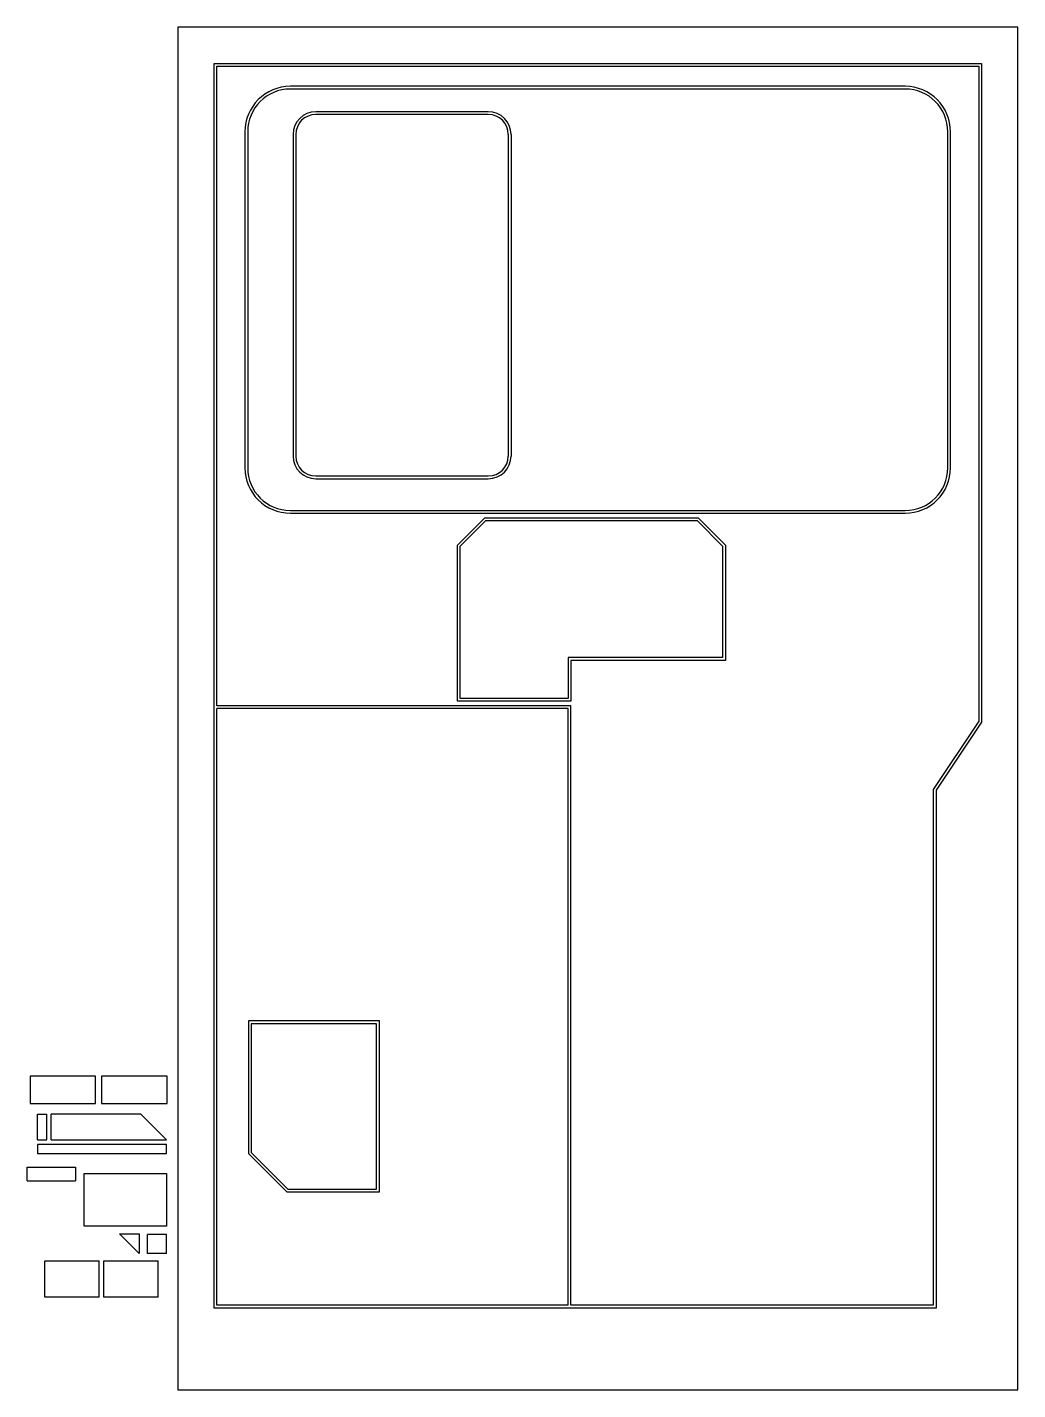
# Model space of a CAD drawing. Header units: inches. Extents: x 0.1 to 11, y 0.1 to 15.1.
import ezdxf

# ---------------------------------------------------------------- set-up
doc = ezdxf.new("R2010")
doc.units = ezdxf.units.IN
doc.header["$MEASUREMENT"] = 0
doc.layers.add('Greebles', color=3, linetype='Continuous', lineweight=25)
doc.layers.add('reference', color=2, linetype='Continuous', lineweight=25)

msp = doc.modelspace()

# ---------------------------------------------------------------- linework, layer by layer
at = {"layer": 'Greebles'}
for p, q in [((10.996, 15.076), (1.746, 15.076)), ((1.746, 15.076), (1.746, 0.076)), ((10.996, 0.076), (10.996, 15.076)), ((2.146, 0.976), (2.146, 14.676)), ((2.146, 14.676), (10.596, 14.676)), ((2.176, 14.646), (10.566, 14.646)), ((2.176, 7.606), (2.176, 14.646)), ((10.566, 14.646), (10.566, 7.435)), ((10.596, 14.676), (10.596, 7.426)), ((9.756, 14.426), (2.986, 14.426)), ((9.756, 14.396), (2.986, 14.396)), ((5.166, 14.146), (3.266, 14.146)), ((5.166, 14.116), (3.266, 14.116)), ((2.486, 13.926), (2.486, 10.226)), ((2.516, 13.926), (2.516, 10.226)), ((3.016, 13.896), (3.016, 10.356)), ((3.046, 13.896), (3.046, 10.356)), ((5.386, 13.896), (5.386, 10.356)), ((5.416, 13.896), (5.416, 10.356)), ((10.226, 10.226), (10.226, 13.926)), ((10.256, 10.226), (10.256, 13.926)), ((3.266, 10.136), (5.166, 10.136)), ((3.266, 10.106), (5.166, 10.106)), ((2.986, 9.756), (9.756, 9.756)), ((2.986, 9.726), (9.756, 9.726)), ((4.826, 9.376), (5.126, 9.676)), ((4.856, 9.364), (5.138, 9.646)), ((5.126, 9.676), (7.476, 9.676)), ((5.138, 9.646), (7.464, 9.646)), ((7.746, 9.364), (7.464, 9.646)), ((7.776, 9.376), (7.476, 9.676)), ((4.826, 7.656), (4.826, 9.376)), ((4.856, 7.686), (4.856, 9.364)), ((7.746, 9.364), (7.746, 8.136)), ((7.776, 9.376), (7.776, 8.106)), ((6.046, 8.136), (6.046, 7.686)), ((7.746, 8.136), (6.046, 8.136)), ((7.776, 8.106), (6.076, 8.106)), ((6.076, 8.106), (6.076, 7.656)), ((6.076, 7.656), (4.826, 7.656)), ((6.046, 7.686), (4.856, 7.686)), ((6.076, 7.606), (2.176, 7.606)), ((2.176, 1.006), (2.176, 7.576)), ((6.046, 7.576), (2.176, 7.576)), ((6.046, 1.006), (6.046, 7.576)), ((6.076, 1.006), (6.076, 7.606)), ((10.566, 7.435), (10.066, 6.685)), ((10.596, 7.426), (10.096, 6.676)), ((10.066, 6.685), (10.066, 1.006)), ((10.096, 6.676), (10.096, 0.976)), ((3.966, 4.136), (2.526, 4.136)), ((2.526, 4.136), (2.526, 2.676)), ((2.556, 4.106), (2.556, 2.689)), ((3.936, 4.106), (2.556, 4.106)), ((3.936, 2.286), (3.936, 4.106)), ((3.966, 2.256), (3.966, 4.136)), ((0.841, 3.527), (0.121, 3.527)), ((0.121, 3.527), (0.121, 3.227)), ((0.841, 3.227), (0.841, 3.527)), ((1.628, 3.527), (0.908, 3.527)), ((0.908, 3.527), (0.908, 3.227)), ((1.628, 3.227), (1.628, 3.527)), ((0.121, 3.227), (0.841, 3.227)), ((0.908, 3.227), (1.628, 3.227)), ((0.203, 2.826), (0.203, 3.109)), ((0.203, 3.109), (0.303, 3.109)), ((0.303, 2.826), (0.303, 3.109)), ((0.353, 2.826), (0.353, 3.109)), ((1.339, 3.109), (0.353, 3.109)), ((1.621, 2.826), (1.339, 3.109)), ((0.203, 2.826), (0.303, 2.826)), ((1.621, 2.776), (0.203, 2.776)), ((0.203, 2.776), (0.203, 2.676)), ((0.353, 2.826), (1.621, 2.826)), ((1.621, 2.676), (1.621, 2.776)), ((0.203, 2.676), (1.621, 2.676)), ((2.946, 2.256), (2.526, 2.676)), ((2.958, 2.286), (2.556, 2.689)), ((0.089, 2.526), (0.621, 2.526)), ((0.089, 2.376), (0.089, 2.526)), ((0.621, 2.526), (0.621, 2.376)), ((0.714, 1.876), (0.714, 2.456)), ((0.714, 2.456), (1.621, 2.456)), ((1.621, 2.456), (1.621, 1.876)), ((0.089, 2.376), (0.621, 2.376)), ((2.946, 2.256), (3.966, 2.256)), ((2.958, 2.286), (3.936, 2.286)), ((1.621, 1.876), (0.714, 1.876)), ((1.321, 1.576), (1.106, 1.791)), ((1.106, 1.791), (1.321, 1.791)), ((1.321, 1.791), (1.321, 1.576)), ((1.621, 1.786), (1.413, 1.786)), ((1.413, 1.576), (1.413, 1.786)), ((1.621, 1.576), (1.621, 1.786)), ((1.621, 1.576), (1.413, 1.576)), ((0.282, 1.096), (0.282, 1.496)), ((0.282, 1.496), (0.882, 1.496)), ((0.882, 1.096), (0.882, 1.496)), ((0.932, 1.096), (0.932, 1.496)), ((0.932, 1.496), (1.532, 1.496)), ((1.532, 1.096), (1.532, 1.496)), ((0.882, 1.096), (0.282, 1.096)), ((1.532, 1.096), (0.932, 1.096)), ((10.096, 0.976), (2.146, 0.976)), ((6.046, 1.006), (2.176, 1.006)), ((10.066, 1.006), (6.076, 1.006)), ((1.746, 0.076), (10.996, 0.076))]:
    msp.add_line(p, q, dxfattribs=at)
for centre, radius, start, end in [((2.986, 13.926), 0.5, 90, 180), ((9.756, 13.926), 0.5, 0, 90), ((2.986, 13.926), 0.47, 90, 180), ((9.756, 13.926), 0.47, 0, 90), ((3.266, 13.896), 0.25, 90, 180), ((3.266, 13.896), 0.22, 90, 180), ((5.166, 13.896), 0.25, 0, 90), ((5.166, 13.896), 0.22, 0, 90), ((3.266, 10.356), 0.25, 180, 270), ((3.266, 10.356), 0.22, 180, 270), ((5.166, 10.356), 0.25, 270, 0), ((5.166, 10.356), 0.22, 270, 0), ((2.986, 10.226), 0.5, 180, 270), ((2.986, 10.226), 0.47, 180, 270), ((9.756, 10.226), 0.5, 270, 0), ((9.756, 10.226), 0.47, 270, 0)]:
    msp.add_arc(centre, radius, start, end, dxfattribs=at)
at = {"layer": 'reference'}
msp.add_line((2.986, 9.726), (9.756, 9.726), dxfattribs=at)

doc.saveas('drawing.dxf')
